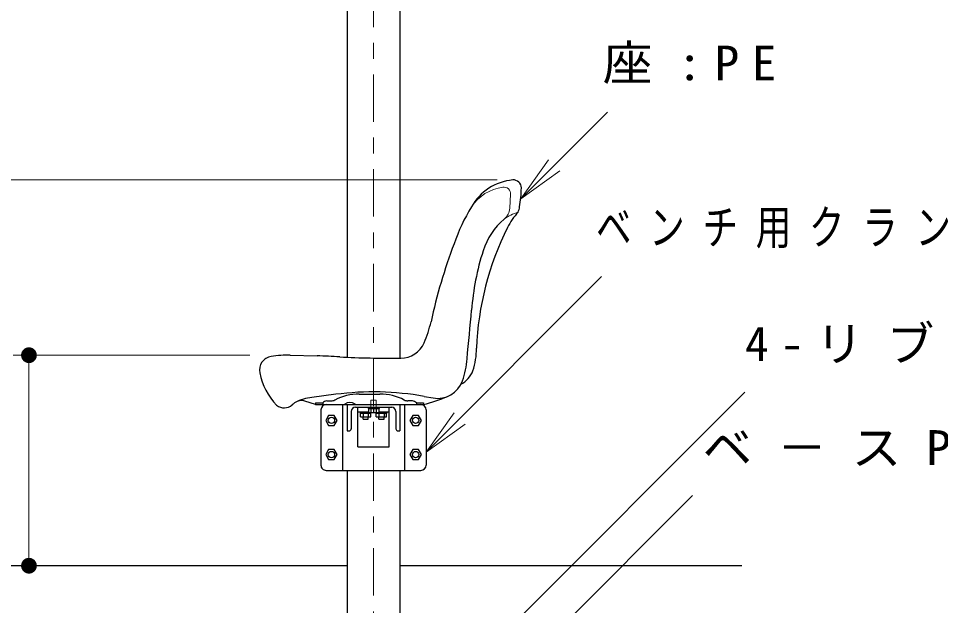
# Model space of a CAD drawing. Units: millimetres on the paper, scale 1:30. Extents: x -365 to 12, y -40 to 257.
# Drawn here: x -116.4 to -58, y 141.5 to 178.7 of the extents above; entities that cross this region are included whole.
import ezdxf

# ---------------------------------------------------------------- set-up
doc = ezdxf.new("R2010")
doc.units = ezdxf.units.MM
doc.linetypes.add('USER1', pattern=[4.5, 2.5, -2])
doc.linetypes.add('USER2', pattern=[6, 3, -1, 1, -1])
doc.layers.add('LY_1', color=7, linetype='Continuous', lineweight=25)
doc.styles.add('ＭＳ ゴシック', font='')
doc.styles.get('ＭＳ ゴシック').set_extended_font_data('MS Gothic')

# ---------------------------------------------------------------- blocks, each defined once
blk = doc.blocks.new('open_arrow')
at = {"color": 0, "linetype": 'Continuous', "lineweight": -2}
blk.add_lwpolyline([(7.5, 1.25), (0, 0), (7.5, -1.25)], dxfattribs=at)
blk = doc.blocks.new('filled_dot')
at = {"color": 0, "linetype": 'Continuous', "lineweight": -2, "const_width": 1.25}
blk.add_lwpolyline([(-0.625, 0, 1), (0.625, 0, 1)], format="xyb", close=True, dxfattribs=at)

msp = doc.modelspace()

# ---------------------------------------------------------------- linework, layer by layer
at = {"layer": 'LY_1', "linetype": 'USER2', "lineweight": 13}
msp.add_line((-93.947, 229.135), (-93.947, 108.939), dxfattribs=at)
at = {"layer": 'LY_1'}
for p, q in [((-92.28, 222.274), (-92.28, 157.171)), ((-95.614, 221.858), (-95.614, 157.224)), ((-94.857, 154.897), (-93.537, 154.897)), ((-97.614, 154.337), (-97.167, 154.337)), ((-97.614, 154.337), (-97.614, 154.23)), ((-97.167, 154.337), (-97.167, 154.23)), ((-96.905, 154.464), (-96.627, 154.464)), ((-91.488, 154.464), (-91.767, 154.464)), ((-91.227, 154.337), (-90.78, 154.337)), ((-91.227, 154.337), (-91.227, 154.23)), ((-90.78, 154.337), (-90.78, 154.23)), ((-97.614, 154.23), (-90.78, 154.23)), ((-97.28, 153.897), (-97.28, 150.397)), ((-95.914, 154.23), (-95.914, 150.064)), ((-95.614, 154.23), (-95.614, 152.564)), ((-95.364, 153.797), (-95.364, 152.697)), ((-95.097, 154.064), (-92.797, 154.064)), ((-94.947, 151.564), (-94.947, 154.064)), ((-94.947, 153.764), (-94.274, 153.764)), ((-94.797, 153.764), (-94.797, 153.687)), ((-94.797, 153.687), (-94.097, 153.687)), ((-94.774, 153.454), (-94.774, 153.687)), ((-94.61, 153.687), (-94.61, 153.454)), ((-94.297, 154.064), (-94.297, 153.987)), ((-94.297, 153.987), (-93.597, 153.987)), ((-94.283, 153.687), (-94.283, 153.454)), ((-94.274, 153.987), (-94.274, 153.72)), ((-94.274, 153.72), (-93.62, 153.72)), ((-94.12, 153.454), (-94.12, 153.687)), ((-94.11, 153.987), (-94.11, 153.72)), ((-94.097, 153.72), (-94.097, 153.687)), ((-93.947, 153.987), (-93.947, 153.72)), ((-93.797, 153.72), (-93.797, 153.687)), ((-93.797, 153.687), (-93.097, 153.687)), ((-93.783, 153.987), (-93.783, 153.72)), ((-93.774, 153.454), (-93.774, 153.687)), ((-93.62, 153.987), (-93.62, 153.72)), ((-93.62, 153.764), (-92.947, 153.764)), ((-93.61, 153.687), (-93.61, 153.454)), ((-93.597, 154.064), (-93.597, 153.987)), ((-93.283, 153.687), (-93.283, 153.454)), ((-93.12, 153.454), (-93.12, 153.687)), ((-93.097, 153.764), (-93.097, 153.687)), ((-92.947, 151.564), (-92.947, 154.064)), ((-92.53, 153.797), (-92.53, 152.697)), ((-92.28, 154.23), (-92.28, 152.564)), ((-91.98, 154.23), (-91.98, 150.064)), ((-90.614, 153.897), (-90.614, 150.397)), ((-96.796, 153.547), (-96.979, 153.23)), ((-96.979, 153.23), (-96.796, 152.914)), ((-96.431, 153.547), (-96.796, 153.547)), ((-96.248, 153.23), (-96.431, 153.547)), ((-96.431, 152.914), (-96.248, 153.23)), ((-94.774, 153.454), (-94.12, 153.454)), ((-94.614, 153.307), (-94.614, 153.454)), ((-94.614, 153.307), (-94.28, 153.307)), ((-94.28, 153.307), (-94.28, 153.454)), ((-93.774, 153.454), (-93.12, 153.454)), ((-93.614, 153.307), (-93.614, 153.454)), ((-93.614, 153.307), (-93.28, 153.307)), ((-93.28, 153.307), (-93.28, 153.454)), ((-91.463, 153.547), (-91.646, 153.23)), ((-91.646, 153.23), (-91.463, 152.914)), ((-91.097, 153.547), (-91.463, 153.547)), ((-90.915, 153.23), (-91.097, 153.547)), ((-91.097, 152.914), (-90.915, 153.23)), ((-96.796, 152.914), (-96.431, 152.914)), ((-95.614, 152.564), (-95.497, 152.564)), ((-92.397, 152.564), (-92.28, 152.564)), ((-91.463, 152.914), (-91.097, 152.914)), ((-96.796, 151.38), (-96.979, 151.064)), ((-96.431, 151.38), (-96.796, 151.38)), ((-96.248, 151.064), (-96.431, 151.38)), ((-94.947, 151.564), (-92.947, 151.564)), ((-91.463, 151.38), (-91.646, 151.064)), ((-91.097, 151.38), (-91.463, 151.38)), ((-90.915, 151.064), (-91.097, 151.38)), ((-96.979, 151.064), (-96.796, 150.747)), ((-96.431, 150.747), (-96.248, 151.064)), ((-91.646, 151.064), (-91.463, 150.747)), ((-91.097, 150.747), (-90.915, 151.064)), ((-96.796, 150.747), (-96.431, 150.747)), ((-91.463, 150.747), (-91.097, 150.747)), ((-96.947, 150.064), (-90.947, 150.064)), ((-95.614, 150.064), (-95.614, 129.324)), ((-92.28, 150.064), (-92.28, 129.324)), ((-95.614, 144.025), (-147.28, 144.025)), ((-70.614, 144.025), (-92.28, 144.025))]:
    msp.add_line(p, q, dxfattribs=at)
at = {"layer": 'LY_1', "lineweight": 13}
for p, q in [((-84.622, 167.258), (-79.126, 172.754)), ((-86.102, 168.458), (-126.781, 168.458)), ((-90.614, 151.227), (-79.501, 162.34)), ((-101.793, 157.358), (-116.781, 157.358)), ((-115.781, 144.025), (-115.781, 157.358)), ((-93.847, 131.592), (-70.417, 155.022)), ((-93.03, 129.17), (-73.73, 148.47))]:
    msp.add_line(p, q, dxfattribs=at)
at = {"layer": 'LY_1', "color": 21, "lineweight": 13}
msp.add_line((-85.319, 166.665), (-85.264, 167.546), dxfattribs=at)
at = {"layer": 'LY_1', "color": 21}
for p, q in [((-99.222, 157.356), (-97.521, 157.314)), ((-96.345, 154.88), (-97.852, 154.686)), ((-97.614, 154.23), (-98.306, 154.453)), ((-90.739, 154.75), (-90.178, 154.651))]:
    msp.add_line(p, q, dxfattribs=at)
at = {"layer": 'LY_1', "linetype": 'USER1', "lineweight": 13}
for p, q in [((-94.114, 154.52), (-93.78, 154.52)), ((-94.114, 154.064), (-94.114, 154.52)), ((-93.78, 154.52), (-93.78, 154.064))]:
    msp.add_line(p, q, dxfattribs=at)
at = {"layer": 'LY_1'}
for centre in [(-96.614, 153.23), (-91.28, 153.23), (-96.614, 151.064), (-91.28, 151.064)]:
    msp.add_circle(centre, 0.2, dxfattribs=at)
at = {"layer": 'LY_1', "color": 21}
for centre, radius, start, end in [((-84.829, 165.136), 3.333, 95.07941, 151.00369), ((-85.08, 167.958), 0.5, 358.99399, 95.46743), ((-92.748, 168.092), 8.169, 350.55205, 358.99403), ((-77.583, 160.575), 11.892, 148.70646, 161.17831), ((-85.64, 166.847), 0.955, 333.29707, 354.24302), ((-82.811, 162.639), 4.396, 130.57289, 162.31924), ((-81.905, 163.725), 3.945, 136.93662, 154.19776), ((-68.773, 157.068), 18.667, 153.3465, 177.75664), ((-58.762, 152.82), 32.233, 158.92472, 168.1019), ((-71.12, 158.913), 16.667, 162.31924, 175.5273), ((-372.348, 185.156), 285.703, 354.37099, 354.9913), ((-100.7, 162.074), 10.72, 338.46682, 345.91957), ((-92.242, 158.838), 1.667, 270.52613, 335.22105), ((-91.653, 157.727), 4.228, 341.29588, 0.96727), ((-100.31, 156.414), 0.87, 97.68741, 191.83207), ((-99.386, 150.696), 6.662, 88.59188, 98.99761), ((-98.248, 127.724), 29.599, 85.82404, 88.59236), ((-92.858, 225.95), 68.782, 267.30469, 270.52613), ((-93.014, 157.425), 5, 340.27792, 356.64653), ((-96.999, 157.108), 4.253, 191.83203, 223.30807), ((-89.173, 156.959), 1.634, 298.01209, 338.93838), ((-89.887, 156.304), 1.678, 260.01209, 340.27792), ((-93.968, 136.413), 18.619, 80.01208, 97.3334), ((-97.798, 152.772), 1.943, 124.85276, 131.76776), ((-97.424, 151.36), 3.353, 97.33342, 116.28091), ((-98.508, 153.818), 0.667, 72.189, 113.80615), ((-94.31, 167.087), 13.333, 285.36005, 292.30093), ((-99.612, 154.803), 0.78, 231.81897, 311.66703)]:
    msp.add_arc(centre, radius, start, end, dxfattribs=at)
at = {"layer": 'LY_1', "color": 21, "lineweight": 13}
for centre, radius, start, end in [((-85.351, 165.15), 2.881, 98.13519, 146.21583), ((-85.697, 167.572), 0.433, 356.45287, 98.13519), ((-86.281, 166.724), 0.964, 309.28403, 356.45601), ((-83.899, 163.523), 3.029, 107.05522, 125.72087)]:
    msp.add_arc(centre, radius, start, end, dxfattribs=at)
at = {"layer": 'LY_1'}
for centre, radius, start, end in [((-94.857, 151.564), 3.333, 90.00002, 117.50674), ((-93.537, 151.564), 3.333, 62.493, 90.00002), ((-96.905, 154.13), 0.333, 90.00002, 141.68409), ((-96.627, 154.964), 0.5, 269.99998, 297.50704), ((-95.869, 154.397), 0.167, 270.00002, 305.09644), ((-95.447, 153.797), 0.567, 54.90283, 125.09888), ((-95.025, 154.397), 0.167, 234.90356, 269.99998), ((-91.767, 154.964), 0.5, 242.493, 269.99998), ((-91.488, 154.13), 0.333, 38.31588, 90.00002), ((-96.947, 153.897), 0.333, 90, 180), ((-95.097, 153.797), 0.267, 90, 180), ((-92.797, 153.797), 0.267, 0, 90), ((-90.947, 153.897), 0.333, 0, 90), ((-95.497, 152.697), 0.133, 270, 0), ((-92.397, 152.697), 0.133, 179.99999, 270), ((-96.947, 150.397), 0.333, 179.99999, 270), ((-90.947, 150.397), 0.333, 270, 0)]:
    msp.add_arc(centre, radius, start, end, dxfattribs=at)

# ---------------------------------------------------------------- block references
at = {"layer": 'LY_1', "lineweight": 13, "xscale": 0.4, "yscale": 0.4}
for name, p, rotation in [('open_arrow', (-84.622, 167.258), 45), ('filled_dot', (-115.781, 157.358), 270), ('open_arrow', (-90.614, 151.227), 45), ('filled_dot', (-115.781, 144.025), 90)]:
    msp.add_blockref(name, p, dxfattribs=dict(at, rotation=rotation))

# ---------------------------------------------------------------- texts
at = {"layer": 'LY_1', "char_height": 2.199, "attachment_point": 4, "style": 'ＭＳ ゴシック'}
for s, insert in [('\\T1.5;\\W1.05;座:PE', (-79.424, 175.754)), ('\\T1.5;\\W0.75;ベンチ用クランプ:PL－９', (-79.852, 165.34)), ('\\T1.5;4-リブPL－6', (-70.407, 158.022)), ('\\T1.5;\\W1.05;ベ－スPL－9X300X300', (-73.101, 151.47))]:
    msp.add_mtext(s, dxfattribs=dict(at, insert=insert))

doc.saveas('drawing.dxf')
